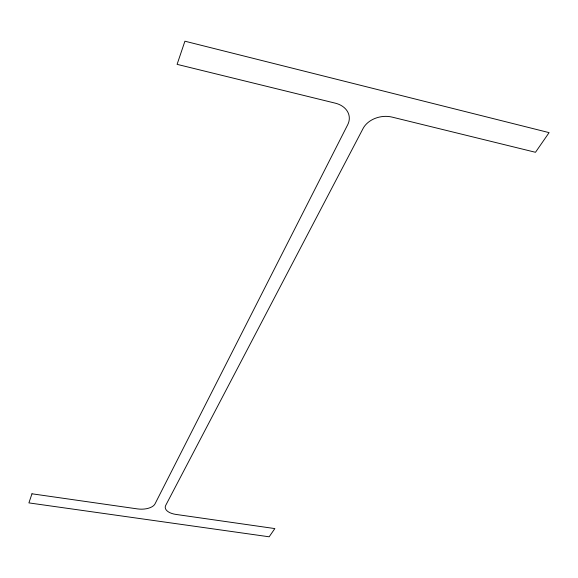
<?xml version="1.0" encoding="UTF-8"?>
<svg xmlns="http://www.w3.org/2000/svg" width="578" height="578" viewBox="0 0 578 578"><rect width="100%" height="100%" fill="white"/><g stroke="black" fill="none" stroke-linecap="round" stroke-linejoin="round"><path stroke-width="0.87" d="M31.971 493.8L28.9 502.896L269.167 536.796L274.853 528.581L175.9 514.413A14.464 7.319 0.5 0 1 165.698 505.418L363.114 128.432A22.029 16.422 -11.4 0 1 392.05 117.096L535.488 152.289L549.1 132.629L184.917 41.204L177.092 64.353L335.334 103.18A22.166 16.986 -8.2 0 1 347.71 124.725L155.027 503.864A14.623 7.435 1.5 0 1 137.419 508.9L31.971 493.8"/></g></svg>
